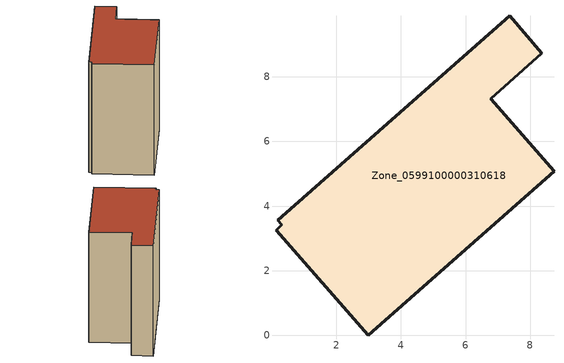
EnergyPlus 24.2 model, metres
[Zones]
Zone_0599100000310618
 floor ground (C_G): 0.18,3.56 7.37,9.89 8.36,8.73 6.78,7.32 8.74,5.07 2.98,0 0.13,3.25 0.3,3.41 z0
 wall outside (C_F): 0.13,3.25 2.98,0 8.74,5.07 6.78,7.32 8.36,8.73 7.37,9.89 0.18,3.56 0.3,3.41 0.13,3.25 z0:8.31
 roof outside (C_R): 0.18,3.56 0.3,3.41 0.13,3.25 2.98,0 8.74,5.07 6.78,7.32 8.36,8.73 7.37,9.89 z8.31
[BUILDING]
Pand.0599100000310618: North Axis=0; Terrain=City; Loads Convergence Tolerance Value=0.04; Temperature Convergence Tolerance Value=0.4; Solar Distribution=FullExterior; Maximum Number of Warmup Days=25; Minimum Number of Warmup Days=1
[Site:Location]
Rotterdam.The.Hague.AP_ZH_NLD Design_Conditions: Latitude=51.96; Longitude=4.45; Time Zone=1; Elevation=-4.5
[SITE:GROUNDTEMPERATURE:BUILDINGSURFACE]
18, 18, 18, 18, 18, 18, 18, 18, 18, 18, 18, 18
[MATERIAL] Thermal Absorptance=0.9; Solar Absorptance=0.7; Visible Absorptance=0.7
Name | Roughness | Thickness | Conductivity | Density | Specific Heat
G.TI.1946 | MediumSmooth | 0.15 | 1 | 540 | 1210
F.TI.1946 | Rough | 0.3 | 0.857143 | 1920 | 840
R.TI.1946 | MediumRough | 0.2 | 0.1 | 1500 | 1000
[CONSTRUCTION]
C_G: G.TI.1946
C_F: F.TI.1946
C_R: R.TI.1946
[ZONE]
Zone_0599100000310618: Type=1; Multiplier=1; Ceiling Height=Autocalculate; Volume=Autocalculate; Floor Area=autocalculate; Part of Total Floor Area=Yes
[ZONEINFILTRATION:DESIGNFLOWRATE]
Infil_Zone_0599100000310618: Zone or ZoneList or Space or SpaceList=Zone_0599100000310618; Schedule=AlwaysOn; Design Flow Rate Calculation Method=Flow/Area; Flow Rate per Floor Area=0.003; Constant Term Coefficient=1; Temperature Term Coefficient=0; Velocity Term Coefficient=0; Velocity Squared Term Coefficient=0
[HVACTEMPLATE:ZONE:IDEALLOADSAIRSYSTEM]
Zone_0599100000310618: Maximum Heating Supply Air Temperature=50; Minimum Cooling Supply Air Temperature=13; Maximum Heating Supply Air Humidity Ratio=0.0156; Minimum Cooling Supply Air Humidity Ratio=0.0077; Heating Limit=NoLimit; Cooling Limit=NoLimit; Dehumidification Control Type=ConstantSensibleHeatRatio; Cooling Sensible Heat Ratio=0.7; Dehumidification Setpoint=60; Humidification Control Type=None; Humidification Setpoint=30; Outdoor Air Method=None; Outdoor Air Flow Rate per Person=0.00944; Outdoor Air Flow Rate per Zone Floor Area=0; Outdoor Air Flow Rate per Zone=0; Demand Controlled Ventilation Type=None; Outdoor Air Economizer Type=NoEconomizer; Heat Recovery Type=None; Sensible Heat Recovery Effectiveness=0.7; Latent Heat Recovery Effectiveness=0.65
[ZONECONTROL:THERMOSTAT]
ThermostatControl_Zone_0599100000310618: Zone or ZoneList=Zone_0599100000310618; Control Type Schedule=DualSetpointControlType; Control 1=Thermostat_Zone_0599100000310618; Temperature Difference Between Cutout And Setpoint=0
[THERMOSTATSETPOINT:DUALSETPOINT]
Thermostat_Zone_0599100000310618: Heating Setpoint Temperature Schedule=HeatingSetpoint_Zone_0599100000310618; Cooling Setpoint Temperature Schedule=CoolingSetpoint_Zone_0599100000310618
[SCHEDULE:COMPACT]
HeatingSetpoint_Zone_0599100000310618: Through: 12/31, For: AllDays, Until: 24:00, 21
CoolingSetpoint_Zone_0599100000310618: Through: 12/31, For: AllDays, Until: 24:00, 24
DualSetpointControlType: Through: 12/31, For: AllDays, Until: 24:00, 4
AlwaysOn: Through: 12/31, For: AllDays, Until: 24:00, 1
